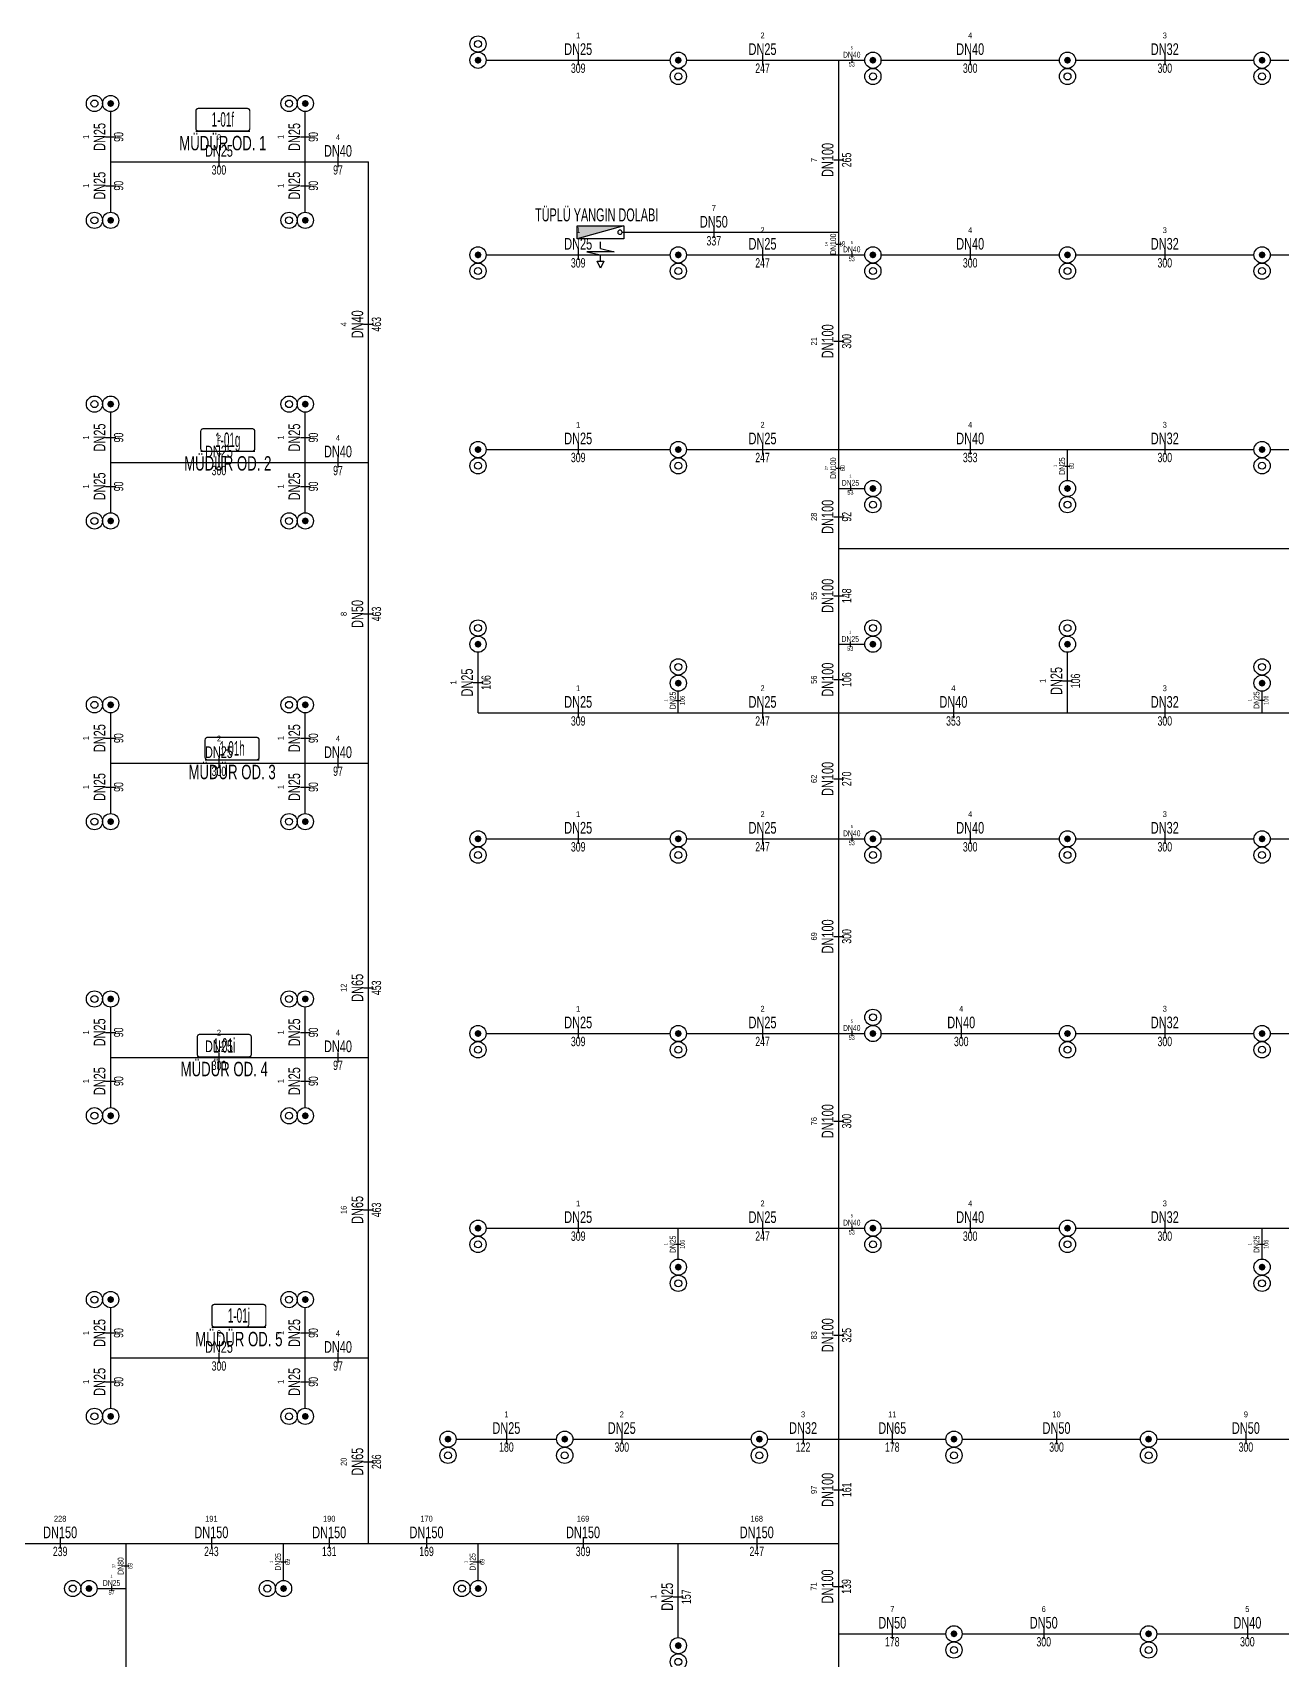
# Model space of a CAD drawing. Header units: centimetres. Extents: x 394264 to 551709, y 50011 to 59011.
# Drawn here: x 462124 to 464050, y 54523 to 57030 of the extents above; entities that cross this region are included whole.
import ezdxf
from ezdxf.enums import TextEntityAlignment as Align

# ---------------------------------------------------------------- set-up
doc = ezdxf.new("R2010")
doc.units = ezdxf.units.CM
doc.layers.get('0').update_dxf_attribs({"lineweight": 9})
for name, color, linetype in [('-M-MAHAL-DEBILER', 7, 'Continuous'), ('-M-MAHAL-ETIKET-NOT', 7, 'Continuous'), ('-M-MAHAL-ETIKET-NOTM', 7, 'Continuous'), ('-M-MAHAL-ETK-', 7, 'Continuous'), ('-M-MAHAL-HAVA-DEGISIM', 7, 'Continuous'), ('-M-MAHAL-NO', 7, 'Continuous'), ('-M-MAHAL-NOM', 7, 'Continuous'), ('-M-YNGN-BORUID', 7, 'Continuous'), ('-M-YNGN-BORUUZUN', 7, 'Continuous'), ('-M-YNGN-BORUYUK', 7, 'Continuous'), ('-M-YNGN-FHC', 1, 'Continuous'), ('-M-YNGN-SPR-YUK', 7, 'Continuous'), ('-M-YNGN-ZON3-CAP-', 7, 'Continuous'), ('-M-YNGN-ZON3-SPR-', 7, 'Continuous')]:
    doc.layers.add(name, color=color, linetype=linetype)
doc.layers.add('-M-YNGN-SPR-CAPCIZGI', color=188, linetype='Continuous', plot=False)
doc.layers.add('-M-YNGN-ZON3', color=6, linetype='SP', lineweight=30)
doc.layers.add('0-MEK-YNG-YAZI', color=71, linetype='Continuous', lineweight=35)
doc.styles.add('-M-ISSO-TEXT-TTF', font='ARIALN.TTF')
doc.styles.add('-M-MHLETK-NOT', font='romans.shx', dxfattribs={"width": 0.7})
doc.styles.add('-M-MHLETK-TEXT', font='ARIALN.TTF', dxfattribs={"width": 0.7})
doc.styles.add('CIZGI', font='tahoma.ttf', dxfattribs={"width": 0.8, "oblique": 20})
doc.styles.add('HCAD', font='HCAD.SHX', dxfattribs={"width": 0.8, "height": 0.2})
doc.styles.add('PIPESIZE', font='hcad.shx', dxfattribs={"width": 0.8})
doc.styles.add('SPR-NOT', font='romans.shx')
doc.styles.add('YAZI', font='arial.ttf', dxfattribs={"width": 0.6, "height": 40})
doc.linetypes.add('SP', pattern='A,2,-0.1,["SP",CIZGI,S=0.14,R=0.2,X=0,Y=-0.07],-0.255', length=2.355)

# ---------------------------------------------------------------- blocks, each defined once
blk = doc.blocks.new('M-MHLETK-YNG')
at = {"layer": '-M-MAHAL-ETIKET-NOTM', "color": 3, "style": '-M-ISSO-TEXT-TTF', "width": 0.8, "flags": 8}
blk.add_attdef('MAH-ADI2', text='', height=1.11, dxfattribs=at).set_placement((0, -2.55), align=Align.MIDDLE_CENTER)
at = {"layer": '-M-MAHAL-HAVA-DEGISIM', "style": '-M-MHLETK-NOT', "width": 0.5, "flags": 8}
blk.add_attdef('HAVADEG', text='', height=0.6, dxfattribs=at).set_placement((0, 3.61), align=Align.MIDDLE_CENTER)
blk.add_wipeout([(-2.08, 1.74), (2.08, 1.74), (2.08, 0), (-2.08, 0)]).dxf.layer = '-M-MAHAL-ETK-'
at = {"layer": '-M-MAHAL-ETK-', "color": 0}
for p, q in [((-2.08, 0), (2.08, 0)), ((-1.16, 0), (-1.16, 0))]:
    blk.add_line(p, q, dxfattribs=at)
blk.add_lwpolyline([(-1.88, 1.74, 0.1, 0.1, 0), (1.88, 1.74, 0.1, 0.1, -0.414214), (2.08, 1.54, 0.1, 0.1, 0), (2.08, 0.2, 0.1, 0.1, -0.414214), (1.88, 0, 0.1, 0.1, 0), (-1.88, 0, 0.1, 0.1, -0.414214), (-2.08, 0.2, 0.1, 0.1, 0), (-2.08, 1.54, 0.1, 0.1, -0.414214)], format="xyseb", close=True, dxfattribs=at)
at = {"layer": '-M-MAHAL-DEBILER', "color": 4, "style": '-M-MHLETK-NOT', "width": 0.5, "flags": 8}
blk.add_attdef('DEBIS', text='', height=0.4, dxfattribs=at).set_placement((-2.17, 2.15), align=Align.MIDDLE_CENTER)
at = {"layer": '-M-MAHAL-DEBILER', "color": 191, "style": '-M-MHLETK-NOT', "width": 0.5, "flags": 8}
blk.add_attdef('DEBIR', text='', height=0.4, dxfattribs=at).set_placement((-1.61, 2.15), align=Align.MIDDLE_CENTER)
at = {"layer": '-M-MAHAL-DEBILER', "color": 31, "style": '-M-MHLETK-NOT', "width": 0.5, "flags": 8}
blk.add_attdef('DEBIF', text='', height=0.4, dxfattribs=at).set_placement((1.59, 2.15), align=Align.MIDDLE_CENTER)
at = {"layer": '-M-MAHAL-DEBILER', "color": 1, "style": '-M-MHLETK-NOT', "width": 0.5, "flags": 8}
blk.add_attdef('DEBIE', text='', height=0.4, dxfattribs=at).set_placement((2.32, 2.15), align=Align.MIDDLE_CENTER)
at = {"layer": '-M-MAHAL-ETIKET-NOT', "color": 3}
for tag, height, style, width, flags, p in [('KIS', 0.04, '-M-MHLETK-NOT', 0.5, 9, (-2.59, 1.62)), ('ALAN', 0.04, '-M-MHLETK-NOT', 0.5, 9, (-2.58, 1.56)), ('RH', 0.04, '-M-MHLETK-NOT', 0.5, 9, (-2.39, 1.62)), ('YUKSEKLIK', 0.04, '-M-MHLETK-NOT', 0.5, 9, (-2.32, 1.56)), ('YAZ', 0.04, '-M-MHLETK-NOT', 0.5, 9, (-2.18, 1.62)), ('MAH-ADI', 1.11, '-M-ISSO-TEXT-TTF', 0.8, 8, (0, -0.93))]:
    blk.add_attdef(tag, text='', height=height, dxfattribs=dict(at, style=style, width=width, flags=flags)).set_placement(p, align=Align.MIDDLE_CENTER)
at = {"layer": '-M-MAHAL-ETIKET-NOT', "color": 3, "style": '-M-MHLETK-NOT', "width": 0.5, "flags": 9}
for tag, p, height in [('HL', (-2.62, 1.49), 0.0286), ('KLKTR', (-2.62, 1.42), 0.04), ('RDY-BOY1', (-2.61, 1.37), 0.0286), ('RDY-BOY2', (-2.61, 1.32), 0.0286), ('RDY-BOY3', (-2.61, 1.27), 0.0286), ('HLA', (-2.52, 1.49), 0.0286), ('RDY-TIP1', (-2.5, 1.37), 0.0286), ('RDY-TIP2', (-2.5, 1.32), 0.0286), ('RDY-TIP3', (-2.5, 1.27), 0.0286), ('RDY-ADET1', (-2.39, 1.37), 0.0286), ('RDY-ADET2', (-2.39, 1.32), 0.0286), ('RDY-ADET3', (-2.39, 1.27), 0.0286), ('RDY-ISI1', (-2.27, 1.37), 0.0286), ('RDY-ISI2', (-2.27, 1.32), 0.0286), ('RDY-ISI3', (-2.27, 1.27), 0.0286), ('SHG', (-2.23, 1.49), 0.0286), ('AHU', (-2.23, 1.44), 0.0286), ('LHG', (-2.13, 1.49), 0.0286), ('RDY-BNP1', (-2.1, 1.37), 0.0286), ('RDY-BNP2', (-2.1, 1.32), 0.0286), ('RDY-BNP3', (-2.1, 1.27), 0.0286), ('HG', (-2.04, 1.49), 0.0286), ('HGA', (-1.96, 1.49), 0.0286), ('EF', (-1.96, 1.44), 0.0286), ('RDY-BNK1', (-1.96, 1.37), 0.0286), ('RDY-BNK2', (-1.96, 1.32), 0.0286), ('RDY-BNK3', (-1.96, 1.27), 0.0286), ('RDY-BOY4', (-2.61, 1.22), 0.0286), ('KON-BOY1', (-2.61, 1.14), 0.0286), ('KON-BOY2', (-2.61, 1.09), 0.0286), ('KON-BOY3', (-2.61, 1.04), 0.0286), ('FCU-TIP1', (-2.61, 0.96), 0.0286), ('FCU-TIP2', (-2.61, 0.91), 0.0286), ('FCU-TIP3', (-2.61, 0.86), 0.0286), ('VRV-TIP1', (-2.61, 0.76), 0.0286), ('VRV-TIP2', (-2.61, 0.71), 0.0286), ('FCU-ADET1', (-2.52, 0.96), 0.0286), ('FCU-ADET2', (-2.52, 0.91), 0.0286), ('FCU-ADET3', (-2.52, 0.86), 0.0286), ('VRV-ADET1', (-2.52, 0.76), 0.0286), ('VRV-ADET2', (-2.52, 0.71), 0.0286), ('RDY-TIP4', (-2.5, 1.22), 0.0286), ('KON-TIP1', (-2.5, 1.14), 0.0286), ('KON-TIP2', (-2.5, 1.09), 0.0286), ('KON-TIP3', (-2.5, 1.04), 0.0286), ('FCU-KAP1', (-2.4, 0.96), 0.0286), ('FCU-KAP2', (-2.4, 0.91), 0.0286), ('FCU-KAP3', (-2.4, 0.86), 0.0286), ('VRV-KAP1', (-2.4, 0.76), 0.0286), ('VRV-KAP2', (-2.4, 0.71), 0.0286), ('RDY-ADET4', (-2.39, 1.22), 0.0286), ('KON-ADET1', (-2.39, 1.14), 0.0286), ('KON-ADET2', (-2.39, 1.09), 0.0286), ('KON-ADET3', (-2.39, 1.04), 0.0286), ('FCU-DUY1', (-2.27, 0.96), 0.0286), ('FCU-DUY2', (-2.27, 0.91), 0.0286), ('FCU-DUY3', (-2.27, 0.86), 0.0286), ('VRV-DUY1', (-2.27, 0.76), 0.0286), ('VRV-DUY2', (-2.27, 0.71), 0.0286), ('RDY-ISI4', (-2.27, 1.22), 0.0286), ('KON-ISI1', (-2.27, 1.14), 0.0286), ('KON-ISI2', (-2.27, 1.09), 0.0286), ('KON-ISI3', (-2.27, 1.04), 0.0286), ('FCU-SOG1', (-2.15, 0.96), 0.0286), ('FCU-SOG2', (-2.15, 0.91), 0.0286), ('FCU-SOG3', (-2.15, 0.86), 0.0286), ('VRV-SOG1', (-2.15, 0.76), 0.0286), ('VRV-SOG2', (-2.15, 0.71), 0.0286), ('RDY-BNP4', (-2.1, 1.22), 0.0286), ('KON-BNP1', (-2.1, 1.14), 0.0286), ('KON-BNP2', (-2.1, 1.09), 0.0286), ('KON-BNP3', (-2.1, 1.04), 0.0286), ('FCU-ISI1', (-2.04, 0.96), 0.0286), ('FCU-ISI2', (-2.04, 0.91), 0.0286), ('FCU-ISI3', (-2.04, 0.86), 0.0286), ('VRV-ISI1', (-2.04, 0.76), 0.0286), ('VRV-ISI2', (-2.04, 0.71), 0.0286), ('RDY-BNK4', (-1.96, 1.22), 0.0286), ('KON-BNK1', (-1.96, 1.14), 0.0286), ('KON-BNK2', (-1.96, 1.09), 0.0286), ('KON-BNK3', (-1.96, 1.04), 0.0286), ('FCU-DEBI1', (-1.95, 0.96), 0.0286), ('FCU-DEBI2', (-1.95, 0.91), 0.0286), ('FCU-DEBI3', (-1.95, 0.86), 0.0286), ('VRV-DEBI1', (-1.95, 0.76), 0.0286), ('VRV-DEBI2', (-1.95, 0.71), 0.0286), ('FCU-BNP1', (-1.83, 0.96), 0.0286), ('FCU-BNP2', (-1.83, 0.91), 0.0286), ('FCU-BNP3', (-1.83, 0.86), 0.0286), ('VRV-BNP1', (-1.83, 0.76), 0.0286), ('VRV-BNP2', (-1.83, 0.71), 0.0286), ('FCU-BNK1', (-1.61, 0.96), 0.0286), ('FCU-BNK2', (-1.61, 0.91), 0.0286), ('FCU-BNK3', (-1.61, 0.86), 0.0286), ('VRV-BNK1', (-1.61, 0.76), 0.0286), ('VRV-BNK2', (-1.61, 0.71), 0.0286)]:
    blk.add_attdef(tag, p, '', height=height, dxfattribs=at)
at = {"layer": '-M-MAHAL-HAVA-DEGISIM', "style": '-M-MHLETK-NOT', "width": 0.5, "flags": 8}
blk.add_attdef('HAVA', text='', height=0.6, dxfattribs=at).set_placement((0, 2.4), align=Align.MIDDLE_CENTER)
at = {"layer": '-M-MAHAL-NO', "color": 7, "style": '-M-MHLETK-TEXT', "width": 0.6, "flags": 8}
blk.add_attdef('MAH-NO', text='', height=1.11, dxfattribs=at).set_placement((0, 0.89), align=Align.MIDDLE_CENTER)
at = {"layer": '-M-MAHAL-NOM', "color": 7, "style": '-M-MHLETK-TEXT', "width": 0.6, "flags": 8}
blk.add_attdef('MAH-NOM', text='', height=1.11, dxfattribs=at).set_placement((0, 0.89), align=Align.MIDDLE_CENTER)
blk = doc.blocks.new('SPRYD01')
at = {"layer": '-M-YNGN-FHC', "linetype": 'Continuous'}
blk.add_line((0, 0), (0, 0), dxfattribs=at)
at = {"color": 0, "linetype": 'ByBlock'}
for p, q in [((10, 6), (-10, -66)), ((-44.8, -25), (-55.5, -30)), ((-44.8, -35), (-44.8, -25)), ((-30.1, -8.8), (-30.1, -51.2)), ((-25.1, -30), (-30.1, -8.8)), ((-55.5, -30), (-44.8, -35)), ((-44.8, -30), (-35.1, -30)), ((-30.1, -51.2), (-35.1, -30)), ((-25.1, -30), (-15, -30))]:
    blk.add_line(p, q, dxfattribs=at)
blk.add_lwpolyline([(-10, -66), (10, -66), (10, 6), (-10, 6)], close=True, dxfattribs=at)
at = {"color": 1, "linetype": 'ByBlock'}
blk.add_lwpolyline([(10, 6), (-10, -66), (10, -66)], close=True, dxfattribs=at)
at = {"color": 0, "linetype": 'ByBlock'}
blk.add_circle((0, 0), 3.25, dxfattribs=at)
at = {"color": 1, "linetype": 'ByBlock'}
blk.add_solid([(10, 6), (-10, -66), (10, -66)], dxfattribs=at)
at = {"layer": '-M-YNGN-SPR-YUK', "style": 'SPR-NOT', "width": 0.5, "flags": 9}
for tag, p in [('YUK', (0, 17.8)), ('CAP', (0, 14.4)), ('TIP', (0.2, 10.8))]:
    blk.add_attdef(tag, text='', height=2.5, dxfattribs=at).set_placement(p, align=Align.MIDDLE_CENTER)
blk = doc.blocks.new('SP-C-PU-12')
at = {"ltscale": 10}
blk.add_line((0, 0), (0, 0), dxfattribs=at)
at = {"color": 1, "linetype": 'Continuous'}
for centre in [(0, 0), (25, 0)]:
    blk.add_circle(centre, 12.5, dxfattribs=at)
at = {"ltscale": 10}
blk.add_circle((25, 0), 5.37, dxfattribs=at)
for points in [[(-5.4, 0), (-3.8, 3.8), (-3.8, -3.8), (0, 5.4)], [(-3.8, -3.8), (0, 5.4), (0, -5.4), (3.8, 3.8)], [(0, -5.4), (3.8, 3.8), (3.8, -3.8), (5.4, 0)]]:
    blk.add_solid(points, dxfattribs=at)
at = {"layer": '-M-YNGN-SPR-YUK', "style": 'SPR-NOT', "width": 0.5, "flags": 9}
for tag, p in [('YUK', (0, 17.8)), ('CAP', (0, 14.4)), ('TIP', (0.2, 10.8))]:
    blk.add_attdef(tag, text='', height=2.5, dxfattribs=at).set_placement(p, align=Align.MIDDLE_CENTER)
blk = doc.blocks.new('SPRKL100')
at = {"layer": '-M-YNGN-SPR-CAPCIZGI'}
blk.add_line((0, 0.43), (0, -0.43), dxfattribs=at)
at = {"layer": '-M-YNGN-BORUID', "color": 0, "style": 'HCAD', "width": 0.8, "flags": 1}
blk.add_attdef('DIC', text='', height=0.4, dxfattribs=at).set_placement((0, -1.69), align=Align.CENTER)
at = {"layer": '-M-YNGN-BORUUZUN', "color": 0, "style": 'HCAD', "width": 0.7}
blk.add_attdef('BOY', text='', height=0.8, dxfattribs=at).set_placement((0, -1.08), align=Align.CENTER)
at = {"layer": '-M-YNGN-BORUYUK', "color": 6, "style": 'PIPESIZE', "width": 0.8}
blk.add_attdef('YUK', text='', height=0.5, dxfattribs=at).set_placement((0, 1.87), align=Align.CENTER)
at = {"color": 0, "style": 'PIPESIZE', "width": 0.7}
blk.add_attdef('CAP', text='', height=1, dxfattribs=at).set_placement((0, 0.45), align=Align.CENTER)
blk = doc.blocks.new('A$C69E72E1E')
at = {"layer": '-M-YNGN-ZON3', "ltscale": 50}
for p, q in [((462823.5, 56987.6), (463107.2, 56987.6)), ((463132.2, 56987.6), (463367, 56987.6)), ((463367, 56987.6), (463407.2, 56987.6)), ((463367, 56722.6), (463367, 56987.6)), ((463432.2, 56987.6), (463707.2, 56987.6)), ((463732.2, 56987.6), (464007.2, 56987.6)), ((464032.2, 56987.6), (464307.2, 56987.6)), ((462244.7, 56830.9), (462244.7, 56908.4)), ((462544.7, 56830.9), (462544.7, 56908.4)), ((462244.7, 56753.4), (462244.7, 56830.9)), ((462244.7, 56830.9), (462544.7, 56830.9)), ((462544.7, 56753.4), (462544.7, 56830.9)), ((462544.7, 56830.9), (462642.1, 56830.9)), ((462642.1, 56367.6), (462642.1, 56830.9)), ((463033, 56722.6), (463367, 56722.6)), ((463367, 56687.6), (463367, 56722.6)), ((462823.5, 56687.6), (463107.2, 56687.6)), ((463132.2, 56687.6), (463367, 56687.6)), ((463367, 56687.6), (463407.2, 56687.6)), ((463367, 56387.6), (463367, 56687.6)), ((463432.2, 56687.6), (463707.2, 56687.6)), ((463732.2, 56687.6), (464007.2, 56687.6)), ((464032.2, 56687.6), (464307.2, 56687.6)), ((462244.7, 56367.6), (462244.7, 56445.1)), ((462544.7, 56367.6), (462544.7, 56445.1)), ((462244.7, 56290.1), (462244.7, 56367.6)), ((462244.7, 56367.6), (462544.7, 56367.6)), ((462544.7, 56290.1), (462544.7, 56367.6)), ((462544.7, 56367.6), (462642.1, 56367.6)), ((462642.1, 55904.2), (462642.1, 56367.6)), ((462823.5, 56387.6), (463107.2, 56387.6)), ((463132.2, 56387.6), (463367, 56387.6)), ((463367, 56387.6), (463719.7, 56387.6)), ((463367, 56327.6), (463367, 56387.6)), ((463719.7, 56387.6), (464007.2, 56387.6)), ((463719.7, 56340.1), (463719.7, 56387.6)), ((464032.2, 56387.6), (464307.2, 56387.6)), ((463367, 56327.6), (463407.2, 56327.6)), ((463367, 56235.1), (463367, 56327.6)), ((463367, 56235.1), (464834.7, 56235.1)), ((463367, 56087.6), (463367, 56235.1)), ((462811, 55981.6), (462811, 56075.1)), ((463367, 56087.6), (463407.2, 56087.6)), ((463367, 55981.6), (463367, 56087.6)), ((463719.7, 55981.6), (463719.7, 56075.1)), ((463119.7, 55981.6), (463119.7, 56015.1)), ((464019.7, 55981.6), (464019.7, 56015.1)), ((462244.7, 55904.2), (462244.7, 55981.7)), ((462544.7, 55904.2), (462544.7, 55981.7)), ((462811, 55981.6), (463119.7, 55981.6)), ((463119.7, 55981.6), (463367, 55981.6)), ((463367, 55981.6), (463719.7, 55981.6)), ((463367, 55787.6), (463367, 55981.6)), ((463719.7, 55981.6), (464019.7, 55981.6)), ((464019.7, 55981.6), (464319.7, 55981.6)), ((462244.7, 55826.7), (462244.7, 55904.2)), ((462244.7, 55904.2), (462544.7, 55904.2)), ((462544.7, 55826.7), (462544.7, 55904.2)), ((462544.7, 55904.2), (462642.1, 55904.2)), ((462642.1, 55450.9), (462642.1, 55904.2)), ((462823.5, 55787.6), (463107.2, 55787.6)), ((463132.2, 55787.6), (463367, 55787.6)), ((463367, 55787.6), (463407.2, 55787.6)), ((463367, 55487.6), (463367, 55787.6)), ((463432.2, 55787.6), (463707.2, 55787.6)), ((463732.2, 55787.6), (464007.2, 55787.6)), ((464032.2, 55787.6), (464307.2, 55787.6)), ((462244.7, 55450.9), (462244.7, 55528.4)), ((462544.7, 55450.9), (462544.7, 55528.4)), ((462823.5, 55487.6), (463107.2, 55487.6)), ((463132.2, 55487.6), (463367, 55487.6)), ((463367, 55487.6), (463407.2, 55487.6)), ((463367, 55187.6), (463367, 55487.6)), ((463432.2, 55487.6), (463707.2, 55487.6)), ((463732.2, 55487.6), (464007.2, 55487.6)), ((464032.2, 55487.6), (464307.2, 55487.6)), ((462244.7, 55373.4), (462244.7, 55450.9)), ((462244.7, 55450.9), (462544.7, 55450.9)), ((462544.7, 55373.4), (462544.7, 55450.9)), ((462544.7, 55450.9), (462642.1, 55450.9)), ((462642.1, 54987.6), (462642.1, 55450.9)), ((462823.5, 55187.6), (463119.7, 55187.6)), ((463119.7, 55187.6), (463367, 55187.6)), ((463119.7, 55140.1), (463119.7, 55187.6)), ((463367, 54862.5), (463367, 55187.6)), ((463367, 55187.6), (463407.2, 55187.6)), ((463432.2, 55187.6), (463707.2, 55187.6)), ((463732.2, 55187.6), (464019.7, 55187.6)), ((464019.7, 55187.6), (464307.2, 55187.6)), ((464019.7, 55140.1), (464019.7, 55187.6)), ((462244.7, 54987.6), (462244.7, 55065.1)), ((462544.7, 54987.6), (462544.7, 55065.1)), ((462244.7, 54910.1), (462244.7, 54987.6)), ((462244.7, 54987.6), (462544.7, 54987.6)), ((462544.7, 54910.1), (462544.7, 54987.6)), ((462544.7, 54987.6), (462642.1, 54987.6)), ((462642.1, 54701.7), (462642.1, 54987.6)), ((462777.2, 54862.5), (462932.2, 54862.5)), ((462957.2, 54862.5), (463232.2, 54862.5)), ((463257.2, 54862.5), (463367, 54862.5)), ((463367, 54701.7), (463367, 54862.5)), ((463367, 54862.5), (463532.2, 54862.5)), ((463557.2, 54862.5), (463832.2, 54862.5)), ((463857.2, 54862.5), (464132.2, 54862.5)), ((462029.7, 54701.7), (462268.6, 54701.7)), ((462268.6, 54632.3), (462268.6, 54701.7)), ((462268.6, 54701.7), (462511.2, 54701.7)), ((462511.2, 54644.8), (462511.2, 54701.7)), ((462511.2, 54701.7), (462642.1, 54701.7)), ((462642.1, 54701.7), (462811.2, 54701.7)), ((462811.2, 54644.8), (462811.2, 54701.7)), ((462811.2, 54701.7), (463119.7, 54701.7)), ((463119.7, 54556.8), (463119.7, 54701.7)), ((463119.7, 54701.7), (463367, 54701.7)), ((463367, 54562.5), (463367, 54701.7)), ((462223.7, 54632.3), (462268.6, 54632.3)), ((462268.6, 54362.6), (462268.6, 54632.3)), ((463367, 54562.5), (463532.2, 54562.5)), ((463367, 54409.2), (463367, 54562.5)), ((463557.2, 54562.5), (463832.2, 54562.5)), ((463857.2, 54562.5), (464132.2, 54562.5))]:
    blk.add_line(p, q, dxfattribs=at)
at = {"layer": '-M-YNGN-ZON3-CAP-'}
for p, xscale, yscale, zscale, values in [((462965.4, 56987.6), 18, 18, 18, {'YUK': '1', 'CAP': 'DN25', 'BOY': '309'}), ((463249.6, 56987.6), 18, 18, 18, {'YUK': '2', 'CAP': 'DN25', 'BOY': '247'}), ((463569.7, 56987.6), 18, 18, 18, {'YUK': '4', 'CAP': 'DN40', 'BOY': '300'}), ((463869.7, 56987.6), 18, 18, 18, {'YUK': '3', 'CAP': 'DN32', 'BOY': '300'}), ((463387.1, 56987.6), 9, 9, 9, {'YUK': '5', 'CAP': 'DN40', 'BOY': '53'}), ((462411.6, 56830.8), 18, 18, 18, {'YUK': '2', 'CAP': 'DN25', 'BOY': '300'}), ((462595.1, 56830.8), 18, 18, 18, {'YUK': '4', 'CAP': 'DN40', 'BOY': '97'}), ((462965.4, 56687.6), 18, 18, 18, {'YUK': '1', 'CAP': 'DN25', 'BOY': '309'}), ((463249.6, 56687.6), 18, 18, 18, {'YUK': '2', 'CAP': 'DN25', 'BOY': '247'}), ((463569.7, 56687.6), 18, 18, 18, {'YUK': '4', 'CAP': 'DN40', 'BOY': '300'}), ((463869.7, 56687.6), 18, 18, 18, {'YUK': '3', 'CAP': 'DN32', 'BOY': '300'}), ((463387.1, 56687.6), 9, 9, 9, {'YUK': '5', 'CAP': 'DN40', 'BOY': '53'}), ((462965.4, 56387.6), 18, 18, 18, {'YUK': '1', 'CAP': 'DN25', 'BOY': '309'}), ((463249.6, 56387.6), 18, 18, 18, {'YUK': '2', 'CAP': 'DN25', 'BOY': '247'}), ((463569.7, 56387.6), 18, 18, 18, {'YUK': '4', 'CAP': 'DN40', 'BOY': '353'}), ((463869.7, 56387.6), 18, 18, 18, {'YUK': '3', 'CAP': 'DN32', 'BOY': '300'}), ((462411.6, 56367.5), 18, 18, 18, {'YUK': '2', 'CAP': 'DN25', 'BOY': '300'}), ((462595.1, 56367.5), 18, 18, 18, {'YUK': '4', 'CAP': 'DN40', 'BOY': '97'}), ((463385.1, 56327.8), 9, 9, 9, {'YUK': '1', 'CAP': 'DN25', 'BOY': '53'}), ((462965.4, 55981.6), 18, 18, 18, {'YUK': '1', 'CAP': 'DN25', 'BOY': '309'}), ((463249.6, 55981.6), 18, 18, 18, {'YUK': '2', 'CAP': 'DN25', 'BOY': '247'}), ((463543.8, 55981.6), 18, 18, 18, {'YUK': '4', 'CAP': 'DN40', 'BOY': '353'}), ((463869.7, 55981.6), 18, 18, 18, {'YUK': '3', 'CAP': 'DN32', 'BOY': '300'}), ((462411.6, 55904.1), 18, 18, 18, {'YUK': '2', 'CAP': 'DN25', 'BOY': '300'}), ((462595.1, 55904.1), 18, 18, 18, {'YUK': '4', 'CAP': 'DN40', 'BOY': '97'}), ((462965.4, 55787.6), 18, 18, 18, {'YUK': '1', 'CAP': 'DN25', 'BOY': '309'}), ((463249.6, 55787.6), 18, 18, 18, {'YUK': '2', 'CAP': 'DN25', 'BOY': '247'}), ((463569.7, 55787.6), 18, 18, 18, {'YUK': '4', 'CAP': 'DN40', 'BOY': '300'}), ((463869.7, 55787.6), 18, 18, 18, {'YUK': '3', 'CAP': 'DN32', 'BOY': '300'}), ((463387.1, 55787.6), 9, 9, 9, {'YUK': '5', 'CAP': 'DN40', 'BOY': '53'}), ((462965.4, 55487.6), 18, 18, 18, {'YUK': '1', 'CAP': 'DN25', 'BOY': '309'}), ((463249.6, 55487.6), 18, 18, 18, {'YUK': '2', 'CAP': 'DN25', 'BOY': '247'}), ((463555.9, 55487.6), 18, 18, 18, {'YUK': '4', 'CAP': 'DN40', 'BOY': '300'}), ((463869.7, 55487.6), 18, 18, 18, {'YUK': '3', 'CAP': 'DN32', 'BOY': '300'}), ((462411.6, 55450.8), 18, 18, 18, {'YUK': '2', 'CAP': 'DN25', 'BOY': '300'}), ((462595.1, 55450.8), 18, 18, 18, {'YUK': '4', 'CAP': 'DN40', 'BOY': '97'}), ((463387.1, 55487.6), 9, 9, 9, {'YUK': '5', 'CAP': 'DN40', 'BOY': '53'}), ((462965.4, 55187.6), 18, 18, 18, {'YUK': '1', 'CAP': 'DN25', 'BOY': '309'}), ((463249.6, 55187.6), 18, 18, 18, {'YUK': '2', 'CAP': 'DN25', 'BOY': '247'}), ((463569.7, 55187.6), 18, 18, 18, {'YUK': '4', 'CAP': 'DN40', 'BOY': '300'}), ((463869.7, 55187.6), 18, 18, 18, {'YUK': '3', 'CAP': 'DN32', 'BOY': '300'}), ((463387.1, 55187.6), 9, 9, 9, {'YUK': '5', 'CAP': 'DN40', 'BOY': '53'}), ((462411.6, 54987.5), 18, 18, 18, {'YUK': '2', 'CAP': 'DN25', 'BOY': '300'}), ((462595.1, 54987.5), 18, 18, 18, {'YUK': '4', 'CAP': 'DN40', 'BOY': '97'}), ((462854.7, 54862.5), 18, 18, 18, {'YUK': '1', 'CAP': 'DN25', 'BOY': '180'}), ((463032.6, 54862.5), 18, 18, 18, {'YUK': '2', 'CAP': 'DN25', 'BOY': '300'}), ((463312.1, 54862.5), 18, 18, 18, {'YUK': '3', 'CAP': 'DN32', 'BOY': '122'}), ((463449.6, 54862.5), 18, 18, 18, {'YUK': '11', 'CAP': 'DN65', 'BOY': '178'}), ((463702.8, 54862.5), 18, 18, 18, {'YUK': '10', 'CAP': 'DN50', 'BOY': '300'}), ((463994.7, 54862.5), 18, 18, 18, {'YUK': '9', 'CAP': 'DN50', 'BOY': '300'}), ((462166.8, 54701.7), 18, 18, 18, {'YUK': '228', 'CAP': 'DN150', 'BOY': '239'}), ((462399.9, 54701.7), 18, 18, 18, {'YUK': '191', 'CAP': 'DN150', 'BOY': '243'}), ((462581.6, 54701.7), 18, 18, 18, {'YUK': '190', 'CAP': 'DN150', 'BOY': '131'}), ((462731.6, 54701.7), 18, 18, 18, {'YUK': '170', 'CAP': 'DN150', 'BOY': '169'}), ((462972.9, 54701.7), 18, 18, 18, {'YUK': '169', 'CAP': 'DN150', 'BOY': '309'}), ((463240.7, 54701.7), 18, 18, 18, {'YUK': '168', 'CAP': 'DN150', 'BOY': '247'}), ((462246.1, 54632.3), 9, 9, 9, {'YUK': '1', 'CAP': 'DN25', 'BOY': '57'}), ((463449.6, 54562.5), 18, 18, 18, {'YUK': '7', 'CAP': 'DN50', 'BOY': '178'}), ((463683.1, 54562.5), 18, 18, 18, {'YUK': '6', 'CAP': 'DN50', 'BOY': '300'}), ((463997, 54562.5), 18, 18, 18, {'YUK': '5', 'CAP': 'DN40', 'BOY': '300'})]:
    blk.add_blockref('SPRKL100', p, dxfattribs=dict(at, xscale=xscale, yscale=yscale, zscale=zscale)).add_auto_attribs(values)
for p, xscale, yscale, zscale, rotation, values in [((462244.7, 56869.4), 18, 18, 18, 90, {'YUK': '1', 'CAP': 'DN25', 'BOY': '90'}), ((462544.9, 56869.4), 18, 18, 18, 90, {'YUK': '1', 'CAP': 'DN25', 'BOY': '90'}), ((463367, 56833.9), 18, 18, 18, 90, {'YUK': '7', 'CAP': 'DN100', 'BOY': '265'}), ((462244.7, 56794.2), 18, 18, 18, 90, {'YUK': '1', 'CAP': 'DN25', 'BOY': '90'}), ((462544.9, 56794.2), 18, 18, 18, 90, {'YUK': '1', 'CAP': 'DN25', 'BOY': '90'}), ((463174.5, 56721.6), 18, 18, 18, 359.9999999999999, {'YUK': '7', 'CAP': 'DN50', 'BOY': '337'}), ((463367, 56704.1), 9, 9, 9, 90, {'YUK': '14', 'CAP': 'DN100', 'BOY': '35'}), ((462642.1, 56580.6), 18, 18, 18, 90, {'YUK': '4', 'CAP': 'DN40', 'BOY': '463'}), ((463367, 56554.4), 18, 18, 18, 90, {'YUK': '21', 'CAP': 'DN100', 'BOY': '300'}), ((462244.7, 56406.1), 18, 18, 18, 90, {'YUK': '1', 'CAP': 'DN25', 'BOY': '90'}), ((462544.9, 56406.1), 18, 18, 18, 90, {'YUK': '1', 'CAP': 'DN25', 'BOY': '90'}), ((463367, 56359), 9, 9, 9, 90, {'YUK': '27', 'CAP': 'DN100', 'BOY': '60'}), ((463719.9, 56362.2), 9, 9, 9, 90, {'YUK': '1', 'CAP': 'DN25', 'BOY': '60'}), ((462244.7, 56330.8), 18, 18, 18, 90, {'YUK': '1', 'CAP': 'DN25', 'BOY': '90'}), ((462544.9, 56330.8), 18, 18, 18, 90, {'YUK': '1', 'CAP': 'DN25', 'BOY': '90'}), ((463367, 56284), 18, 18, 18, 90, {'YUK': '28', 'CAP': 'DN100', 'BOY': '92'}), ((463367, 56162.3), 18, 18, 18, 90, {'YUK': '55', 'CAP': 'DN100', 'BOY': '148'}), ((462642.1, 56134.2), 18, 18, 18, 90, {'YUK': '8', 'CAP': 'DN50', 'BOY': '463'}), ((463384.8, 56087.1), 9, 9, 9, 359.9999999999999, {'YUK': '1', 'CAP': 'DN25', 'BOY': '53'}), ((462811.2, 56028.6), 18, 18, 18, 90, {'YUK': '1', 'CAP': 'DN25', 'BOY': '106'}), ((463367, 56033), 18, 18, 18, 90, {'YUK': '56', 'CAP': 'DN100', 'BOY': '106'}), ((463719.7, 56031), 18, 18, 18, 90, {'YUK': '1', 'CAP': 'DN25', 'BOY': '106'}), ((463119.7, 56001), 9, 9, 9, 90, {'YUK': '1', 'CAP': 'DN25', 'BOY': '106'}), ((464019.7, 56001.4), 9, 9, 9, 90, {'YUK': '1', 'CAP': 'DN25', 'BOY': '106'}), ((462244.7, 55942.8), 18, 18, 18, 90, {'YUK': '1', 'CAP': 'DN25', 'BOY': '90'}), ((462544.9, 55942.8), 18, 18, 18, 90, {'YUK': '1', 'CAP': 'DN25', 'BOY': '90'}), ((462244.7, 55867.5), 18, 18, 18, 90, {'YUK': '1', 'CAP': 'DN25', 'BOY': '90'}), ((462544.9, 55867.5), 18, 18, 18, 90, {'YUK': '1', 'CAP': 'DN25', 'BOY': '90'}), ((463367, 55880.1), 18, 18, 18, 90, {'YUK': '62', 'CAP': 'DN100', 'BOY': '270'}), ((463367, 55637.3), 18, 18, 18, 90, {'YUK': '69', 'CAP': 'DN100', 'BOY': '300'}), ((462642.1, 55558.1), 18, 18, 18, 90, {'YUK': '12', 'CAP': 'DN65', 'BOY': '453'}), ((462244.7, 55489.4), 18, 18, 18, 90, {'YUK': '1', 'CAP': 'DN25', 'BOY': '90'}), ((462544.9, 55489.4), 18, 18, 18, 90, {'YUK': '1', 'CAP': 'DN25', 'BOY': '90'}), ((462244.7, 55414.2), 18, 18, 18, 90, {'YUK': '1', 'CAP': 'DN25', 'BOY': '90'}), ((462544.9, 55414.2), 18, 18, 18, 90, {'YUK': '1', 'CAP': 'DN25', 'BOY': '90'}), ((463367, 55352.5), 18, 18, 18, 90, {'YUK': '76', 'CAP': 'DN100', 'BOY': '300'}), ((462642.1, 55215.8), 18, 18, 18, 90, {'YUK': '16', 'CAP': 'DN65', 'BOY': '463'}), ((463119.7, 55162.8), 9, 9, 9, 90, {'YUK': '1', 'CAP': 'DN25', 'BOY': '106'}), ((464019.7, 55162.8), 9, 9, 9, 90, {'YUK': '1', 'CAP': 'DN25', 'BOY': '106'}), ((462244.7, 55026.1), 18, 18, 18, 90, {'YUK': '1', 'CAP': 'DN25', 'BOY': '90'}), ((462544.9, 55026.1), 18, 18, 18, 90, {'YUK': '1', 'CAP': 'DN25', 'BOY': '90'}), ((463367, 55022.6), 18, 18, 18, 90, {'YUK': '83', 'CAP': 'DN100', 'BOY': '325'}), ((462244.7, 54950.8), 18, 18, 18, 90, {'YUK': '1', 'CAP': 'DN25', 'BOY': '90'}), ((462544.9, 54950.8), 18, 18, 18, 90, {'YUK': '1', 'CAP': 'DN25', 'BOY': '90'}), ((462642.1, 54827.7), 18, 18, 18, 90, {'YUK': '20', 'CAP': 'DN65', 'BOY': '286'}), ((463367, 54784.4), 18, 18, 18, 90, {'YUK': '97', 'CAP': 'DN100', 'BOY': '161'}), ((462268.6, 54667), 9, 9, 9, 90, {'YUK': '37', 'CAP': 'DN80', 'BOY': '69'}), ((462511.2, 54673.3), 9, 9, 9, 90, {'YUK': '1', 'CAP': 'DN25', 'BOY': '69'}), ((462811.2, 54673.3), 9, 9, 9, 90, {'YUK': '1', 'CAP': 'DN25', 'BOY': '69'}), ((463366.6, 54635.5), 18, 18, 18, 90, {'YUK': '71', 'CAP': 'DN100', 'BOY': '139'}), ((463119.7, 54619.6), 18, 18, 18, 90, {'YUK': '1', 'CAP': 'DN25', 'BOY': '157'})]:
    blk.add_blockref('SPRKL100', p, dxfattribs=dict(at, xscale=xscale, yscale=yscale, zscale=zscale, rotation=rotation)).add_auto_attribs(values)
at = {"layer": '-M-YNGN-ZON3-SPR-'}
for p, rotation in [((462811, 56987.6), 89.99999999999999), ((463119.7, 56987.6), 270), ((463419.7, 56987.6), 270), ((463719.7, 56987.6), 270), ((464019.7, 56987.6), 270), ((462244.7, 56920.9), 180), ((462544.7, 56920.9), 180), ((462244.7, 56740.9), 180), ((462544.7, 56740.9), 180), ((462811, 56687.6), 270), ((463119.7, 56687.6), 270), ((463419.7, 56687.6), 270), ((463719.7, 56687.6), 270), ((464019.7, 56687.6), 270), ((462244.7, 56457.6), 180), ((462544.7, 56457.6), 180), ((462811, 56387.6), 270), ((463119.7, 56387.6), 270), ((464019.7, 56387.6), 270), ((463419.7, 56327.6), 270), ((463719.7, 56327.6), 270), ((462244.7, 56277.6), 180), ((462544.7, 56277.6), 180), ((462811, 56087.6), 89.99999999999999), ((463419.7, 56087.6), 89.99999999999999), ((463719.7, 56087.6), 89.99999999999999), ((463119.7, 56027.6), 89.99999999999999), ((464019.7, 56027.6), 89.99999999999999), ((462244.7, 55994.2), 180), ((462544.7, 55994.2), 180), ((462244.7, 55814.2), 180), ((462544.7, 55814.2), 180), ((462811, 55787.6), 270), ((463119.7, 55787.6), 270), ((463419.7, 55787.6), 270), ((463719.7, 55787.6), 270), ((464019.7, 55787.6), 270), ((462244.7, 55540.9), 180), ((462544.7, 55540.9), 180), ((463419.7, 55487.6), 89.99999999999999), ((462811, 55487.6), 270), ((463119.7, 55487.6), 270), ((463719.7, 55487.6), 270), ((464019.7, 55487.6), 270), ((462244.7, 55360.9), 180), ((462544.7, 55360.9), 180), ((462811, 55187.6), 270), ((463419.7, 55187.6), 270), ((463719.7, 55187.6), 270), ((463119.7, 55127.6), 270), ((464019.7, 55127.6), 270), ((462244.7, 55077.6), 180), ((462544.7, 55077.6), 180), ((462244.7, 54897.6), 180), ((462544.7, 54897.6), 180), ((462764.7, 54862.5), 270), ((462944.7, 54862.5), 270), ((463244.7, 54862.5), 270), ((463544.7, 54862.5), 270), ((463844.7, 54862.5), 270), ((462211.2, 54632.3), 180), ((462511.2, 54632.3), 180), ((462811.2, 54632.3), 180), ((463544.7, 54562.5), 270), ((463844.7, 54562.5), 270), ((463119.7, 54544.3), 270)]:
    blk.add_blockref('SP-C-PU-12', p, dxfattribs=dict(at, rotation=rotation))

msp = doc.modelspace()

# ---------------------------------------------------------------- block references
at = {"layer": '-M-MAHAL-ETK-', "xscale": 20, "yscale": 20, "zscale": 20}
for p, values in [((462417.6, 56878.5), {'MAH-NO': '1-01f', 'MAH-ADI': 'MÜDÜR OD. 1'}), ((462425.2, 56384.9), {'MAH-NO': '1-01g', 'MAH-ADI': 'MÜDÜR OD. 2'}), ((462431.9, 55909.3), {'MAH-NO': '1-01h', 'MAH-ADI': 'MÜDÜR OD. 3'}), ((462419.8, 55451.5), {'MAH-NO': '1-01i', 'MAH-ADI': 'MÜDÜR OD. 4'}), ((462442.3, 55035.3), {'MAH-NO': '1-01j', 'MAH-ADI': 'MÜDÜR OD. 5'})]:
    msp.add_blockref('M-MHLETK-YNG', p, dxfattribs=at).add_auto_attribs(values)
at = {"layer": '-M-YNGN-FHC', "linetype": 'Continuous', "xscale": -1, "rotation": 270}
msp.add_blockref('SPRYD01', (463029.7, 56722.6), dxfattribs=at)

# ---------------------------------------------------------------- texts
at = {"layer": '0-MEK-YNG-YAZI', "color": 61, "style": 'YAZI', "width": 0.6}
msp.add_text('TÜPLÜ YANGIN DOLABI', height=20, dxfattribs=at).set_placement((462898.9, 56739.3))

# ---------------------------------------------------------------- next in the draw order: block references
at = {"layer": '-M-YNGN-ZON3', "ltscale": 50}
msp.add_blockref('A$C69E72E1E', (0, 0), dxfattribs=at)

doc.saveas('drawing.dxf')
